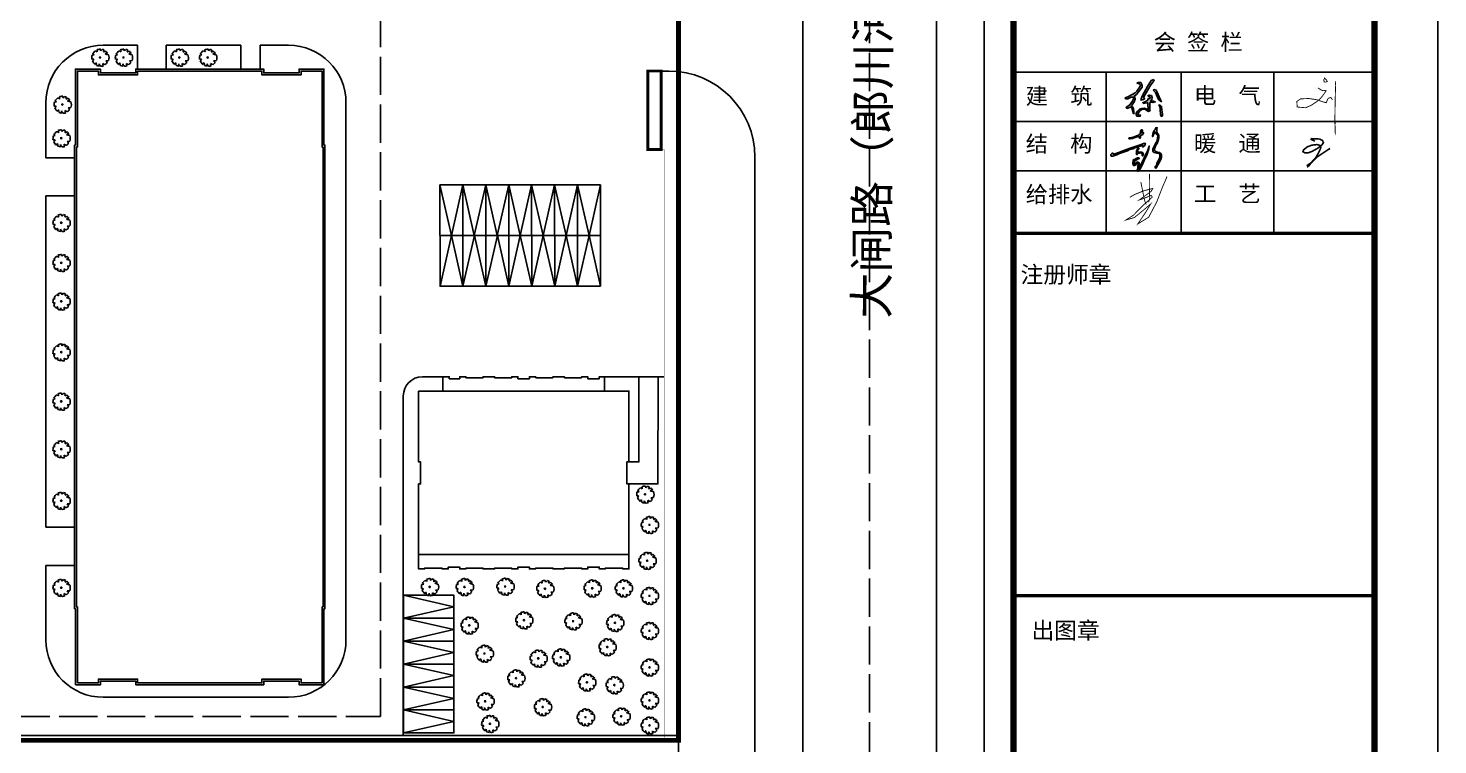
# Model space of a CAD drawing. Header units: millimetres. Extents: x 424383 to 428412, y 54091 to 54919.
# Drawn here: x 424808.8 to 424956.3, y 54734 to 54808.9 of the extents above; entities that cross this region are included whole.
import ezdxf

# ---------------------------------------------------------------- set-up
doc = ezdxf.new("R2010")
doc.units = ezdxf.units.MM
doc.linetypes.add('DASH', pattern=[0.35, 0.25, -0.1])
doc.linetypes.add('X3', pattern=[5, 4, -1])
for name, color, linetype in [('PUB_TITLE', 4, 'Continuous'), ('tree', 84, 'Continuous'), ('停车位', 152, 'Continuous'), ('图框', 122, 'Continuous'), ('建筑', 2, 'Continuous'), ('建设布局', 7, 'Continuous'), ('绿化', 76, 'Continuous'), ('路名', 7, 'Continuous'), ('道路', 140, 'Continuous'), ('道路网', 7, 'Continuous')]:
    doc.layers.add(name, color=color, linetype=linetype)
doc.layers.add('围墙', color=4, linetype='Continuous', lineweight=0)
doc.styles.add('STYLE-黑体', font='simhei.ttf')
doc.styles.add('等线体', font='simhei.ttf')
doc.styles.add('黑体', font='simhei.ttf', dxfattribs={"width": 0.8, "height": 3.5})
doc.linetypes.add('FENCELINE2', pattern='A,6.35,-2.54,[132,ltypeshp.shx,S=2.54,R=0,X=-2.54,Y=0],-2.54,25.4', length=36.83)

# ---------------------------------------------------------------- blocks, each defined once
blk = doc.blocks.new('dfghfg')
at = {"layer": 'tree', "color": 68, "linetype": 'ByBlock'}
for p, q in [((509406.27, 3423593.02), (509406.62, 3423593.06)), ((509406.62, 3423593.06), (509406.36, 3423593.2)), ((509406.36, 3423593.2), (509406.36, 3423593.2))]:
    blk.add_line(p, q, dxfattribs=at)
blk.add_circle((509407.71, 3423592.55), 0.115, dxfattribs=at)
for centre, radius, start, end in [((509407.79, 3423592.49), 1.61, 160.8426, 187.275), ((509407.79, 3423592.49), 1.58, 126.0751, 153.6245), ((509406.75, 3423593.1), 0.673, 48.5203, 80.5151), ((509407.79, 3423592.49), 1.6, 89.3321, 114.3856), ((509406.84, 3423593.68), 0.39, 343.6555, 39.76), ((509407.29, 3423593.83), 0.579, 352.0775, 26.6129), ((509407.56, 3423594.25), 0.606, 304.1868, 338.5411), ((509407.79, 3423592.49), 1.59, 62.8767, 77.7021), ((509408.05, 3423593.91), 0.461, 315.8454, 359.7651), ((509407.08, 3423598.27), 4.9, 285.4397, 290.7099), ((509409.05, 3423592.61), 0.701, 83.5323, 121.6544), ((509410.69, 3423598.75), 5.9, 250.0865, 256.3451), ((509407.79, 3423592.49), 1.57, 31.4098, 49.4753), ((509407.79, 3423592.49), 1.6, 340.3307, 19.43), ((509405.98, 3423589.66), 2.64, 77.3728, 85.4649), ((509407.8, 3423590.98), 1.76, 134.7782, 147.3315), ((509407.79, 3423592.49), 1.57, 200.8103, 231.4392), ((509407.06, 3423591.29), 0.262, 97.741, 188.8108), ((509403.76, 3423590.92), 3.32, 2.9465, 10.9238), ((509407.79, 3423592.49), 1.57, 243.1498, 261.8356), ((509408.19, 3423591.15), 0.661, 160.6008, 199.3992), ((509408.11, 3423591.41), 0.534, 186.1911, 248.4952), ((509407.79, 3423592.49), 1.58, 274.7236, 290.3277), ((509408.7, 3423591.35), 0.49, 170.6314, 220.6278), ((509408.79, 3423592.13), 0.9, 230.4582, 263.1093), ((509407.79, 3423592.49), 1.54, 305.394, 326.2464), ((509408.89, 3423593.88), 1.97, 266.7455, 282.0146), ((509407.81, 3423590.59), 1.64, 39.6536, 53.993)]:
    blk.add_arc(centre, radius, start, end, dxfattribs=at)
blk = doc.blocks.new('sdg')
at = {"layer": '停车位', "linetype": 'Continuous', "flags": 128}
for points in [[(512415.03, 3422059.07), (512415.03, 3422064.37), (512417.43, 3422064.37), (512417.43, 3422059.07), (512415.03, 3422059.07)], [(512415.03, 3422059.07), (512416.23, 3422064.37), (512417.43, 3422059.07)]]:
    blk.add_lwpolyline(points, dxfattribs=at)

msp = doc.modelspace()

# ---------------------------------------------------------------- hatches: boundary and pattern name
h = msp.add_hatch(color=256)
h.paths.add_polyline_path([(424927.07, 54800.89), (424927.22, 54800.78), (424927.25, 54800.46), (424927.3, 54799.87), (424927.38, 54799.71), (424927.48, 54799.76), (424927.48, 54799.97), (424927.44, 54800.39), (424927.39, 54800.77), (424927.22, 54800.91)])
h.paths.add_polyline_path([(424926.53, 54802.47), (424926.76, 54802.22), (424927.06, 54801.47), (424927.38, 54801.25), (424927.3, 54801.46), (424927.14, 54801.77), (424926.98, 54802.2), (424926.83, 54802.46), (424926.64, 54802.53)])
h.paths.add_polyline_path([(424926.05, 54801.75), (424926.15, 54801.79), (424926.22, 54801.64), (424926.14, 54801.58), (424926.04, 54801.59), (424925.97, 54801.49), (424925.95, 54801.42), (424925.86, 54801.33), (424925.5, 54801.18), (424925.42, 54801.15), (424925.49, 54801.08), (424925.87, 54801.15), (424925.96, 54801.13), (424925.96, 54800.99), (424925.98, 54800.48), (424925.97, 54800.37), (424925.85, 54800.49), (424925.61, 54800.59), (424925.34, 54800.56), (424925.08, 54800.46), (424924.88, 54800.27), (424924.73, 54800.06), (424924.73, 54799.91), (424924.8, 54799.75), (424924.88, 54799.75), (424925.14, 54799.71), (424925.21, 54799.85), (424925.05, 54799.85), (424924.92, 54799.9), (424924.98, 54800.1), (424925.13, 54800.31), (424925.32, 54800.44), (424925.48, 54800.46), (424925.63, 54800.47), (424925.84, 54800.35), (424926.02, 54800.24), (424926.2, 54800.32), (424926.18, 54800.46), (424926.16, 54800.91), (424926.17, 54801.15), (424926.29, 54801.21), (424926.49, 54801.17), (424926.74, 54801.24), (424926.57, 54801.31), (424926.23, 54801.32), (424926.37, 54801.49), (424926.43, 54801.69), (424926.34, 54801.9), (424926.11, 54801.95), (424925.97, 54801.88)])
h.paths.add_polyline_path([(424926.58, 54803.56), (424926.31, 54803.47), (424925.92, 54802.86), (424925.39, 54801.92), (424925.25, 54801.56), (424925.26, 54801.4), (424925.5, 54801.5), (424925.62, 54801.55), (424925.55, 54801.69), (424925.55, 54801.77), (424926.27, 54803.01), (424926.52, 54803.34), (424926.61, 54803.45)])
h.paths.add_polyline_path([(424924.8, 54803.18), (424925.07, 54803.13), (424925.2, 54803), (424925.12, 54802.81), (424924.8, 54802.37), (424924.65, 54802.18), (424924.32, 54802), (424923.86, 54801.77), (424923.6, 54801.67), (424923.67, 54801.54), (424923.85, 54801.54), (424924.21, 54801.72), (424924.44, 54801.72), (424924.51, 54801.63), (424924.32, 54801.29), (424924.04, 54800.9), (424923.69, 54800.68), (424923.77, 54800.56), (424924.13, 54800.69), (424924.3, 54800.61), (424924.39, 54800.22), (424924.43, 54800.01), (424924.53, 54800.03), (424924.49, 54800.16), (424924.46, 54800.53), (424924.34, 54800.72), (424924.25, 54800.81), (424924.54, 54801.25), (424924.63, 54801.51), (424924.61, 54801.75), (424924.54, 54801.84), (424924.79, 54802.02), (424925.17, 54802.5), (424925.37, 54802.78), (424925.37, 54803), (424925.24, 54803.25), (424925.12, 54803.28), (424924.94, 54803.25)])
h = msp.add_hatch(color=256)
h.paths.add_polyline_path([(424923, 54795.82), (424923.3, 54795.93), (424923.82, 54796.12), (424924.09, 54796.24), (424924.42, 54796.33), (424924.61, 54796.42), (424924.83, 54796.5), (424924.97, 54796.55), (424925.22, 54796.64), (424925.33, 54796.69), (424925.4, 54796.7), (424925.41, 54796.63), (424925.38, 54796.56), (424925.44, 54796.54), (424925.48, 54796.55), (424925.58, 54796.62), (424925.64, 54796.7), (424925.7, 54796.81), (424925.65, 54796.91), (424925.52, 54796.89), (424925.25, 54796.79), (424924.74, 54796.62), (424924.12, 54796.39), (424923.73, 54796.24), (424923.16, 54796.03), (424922.83, 54795.91), (424922.78, 54795.92), (424922.62, 54795.83), (424922.51, 54795.81), (424922.48, 54795.78), (424922.35, 54795.78), (424922.34, 54795.84), (424922.32, 54795.88), (424922.25, 54795.86), (424922.21, 54795.83), (424922.1, 54795.74), (424922.08, 54795.68), (424922.1, 54795.61), (424922.16, 54795.57), (424922.31, 54795.57), (424922.72, 54795.71)])
h.paths.add_polyline_path([(424925.23, 54797.74), (424925.29, 54797.77), (424925.36, 54797.79), (424925.42, 54797.83), (424925.46, 54797.85), (424925.48, 54797.89), (424925.51, 54797.93), (424925.51, 54798.01), (424925.47, 54798.08), (424925.42, 54798.05), (424925.37, 54798), (424925.33, 54797.97), (424925.3, 54798.02), (424925.32, 54798.06), (424925.35, 54798.11), (424925.38, 54798.17), (424925.4, 54798.21), (424925.4, 54798.26), (424925.38, 54798.3), (424925.31, 54798.31), (424925.26, 54798.3), (424925.24, 54798.27), (424925.22, 54798.23), (424925.2, 54798.18), (424925.2, 54798.11), (424925.19, 54798.05), (424925.16, 54797.96), (424925.15, 54797.9), (424925.11, 54797.85), (424925.06, 54797.83), (424924.98, 54797.77), (424924.79, 54797.69), (424924.62, 54797.63), (424924.52, 54797.58), (424924.42, 54797.54), (424924.25, 54797.51), (424924.06, 54797.49), (424923.98, 54797.46), (424923.99, 54797.38), (424924.11, 54797.37), (424924.35, 54797.41), (424924.54, 54797.47), (424924.73, 54797.53), (424924.85, 54797.59), (424924.96, 54797.64), (424925.02, 54797.66), (424925.05, 54797.64), (424925.04, 54797.58), (424925.05, 54797.5), (424925.09, 54797.45), (424925.13, 54797.44), (424925.18, 54797.46), (424925.2, 54797.51), (424925.2, 54797.6), (424925.2, 54797.68)])
h.paths.add_polyline_path([(424924.9, 54795.95), (424924.9, 54796.03), (424924.89, 54796.14), (424924.94, 54796.21), (424925.03, 54796.3), (424925.02, 54796.36), (424924.91, 54796.38), (424924.84, 54796.32), (424924.8, 54796.19), (424924.76, 54796.09), (424924.77, 54795.92), (424924.76, 54795.83), (424924.75, 54795.77), (424924.8, 54795.73), (424924.86, 54795.73), (424924.93, 54795.79), (424924.99, 54795.86), (424925.09, 54795.88), (424925.23, 54795.89), (424925.28, 54795.87), (424925.34, 54795.84), (424925.37, 54795.76), (424925.35, 54795.68), (424925.37, 54795.6), (424925.41, 54795.59), (424925.46, 54795.63), (424925.49, 54795.76), (424925.45, 54795.92), (424925.36, 54795.97), (424925.19, 54795.97), (424924.99, 54795.96)], flags=17)
h.paths.add_polyline_path([(424924.83, 54795.24), (424924.9, 54795.26), (424925.05, 54795.28), (424925.05, 54795.35), (424924.99, 54795.37), (424924.87, 54795.37), (424924.82, 54795.35), (424924.73, 54795.31), (424924.66, 54795.29), (424924.64, 54795.23), (424924.66, 54795.14), (424924.7, 54795.1), (424924.76, 54795.11), (424924.78, 54795.16)], flags=17)
h.paths.add_polyline_path([(424924.54, 54794.82), (424924.58, 54794.94), (424924.58, 54795.09), (424924.56, 54795.19), (424924.48, 54795.21), (424924.44, 54795.17), (424924.42, 54795.05), (424924.39, 54794.9), (424924.39, 54794.76), (424924.44, 54794.63), (424924.47, 54794.58), (424924.58, 54794.59), (424924.66, 54794.63), (424924.73, 54794.72), (424924.8, 54794.76), (424924.84, 54794.8), (424924.9, 54794.85), (424924.97, 54794.78), (424924.96, 54794.63), (424924.92, 54794.53), (424924.91, 54794.35), (424924.87, 54794.19), (424924.84, 54794.08), (424924.88, 54793.99), (424924.96, 54793.99), (424925.06, 54794.07), (424925.21, 54794.26), (424925.37, 54794.62), (424925.59, 54795.09), (424925.89, 54795.78), (424926.07, 54796.32), (424926.11, 54796.62), (424925.96, 54796.2), (424925.73, 54795.7), (424925.56, 54795.38), (424925.34, 54794.85), (424925.23, 54794.66), (424925.09, 54794.37), (424925, 54794.23), (424925.01, 54794.35), (424925.04, 54794.55), (424925.08, 54794.68), (424925.07, 54794.79), (424925.01, 54794.9), (424924.95, 54794.95), (424924.87, 54794.94), (424924.75, 54794.86), (424924.7, 54794.78), (424924.62, 54794.69), (424924.55, 54794.71)])
msp.add_hatch(color=256).paths.add_polyline_path([(424926.68, 54796.11), (424926.62, 54796.21), (424926.65, 54796.33), (424926.72, 54796.5), (424926.8, 54796.72), (424926.92, 54796.89), (424927.09, 54797.29), (424927.12, 54797.45), (424927.12, 54797.58), (424927.12, 54797.72), (424927.06, 54797.86), (424926.94, 54797.97), (424926.92, 54798.04), (424926.9, 54798.18), (424926.89, 54798.28), (424926.91, 54798.37), (424926.94, 54798.53), (424926.89, 54798.55), (424926.81, 54798.53), (424926.71, 54798.34), (424926.62, 54798.24), (424926.55, 54798.09), (424926.49, 54797.87), (424926.44, 54797.71), (424926.44, 54797.63), (424926.48, 54797.59), (424926.49, 54797.65), (424926.56, 54797.83), (424926.61, 54797.94), (424926.67, 54798.07), (424926.71, 54798.09), (424926.75, 54798.05), (424926.84, 54797.9), (424926.9, 54797.81), (424926.99, 54797.74), (424927.02, 54797.57), (424926.97, 54797.47), (424926.94, 54797.17), (424926.74, 54796.83), (424926.61, 54796.58), (424926.47, 54796.31), (424926.49, 54796.08), (424926.53, 54796.02), (424926.6, 54795.93), (424926.91, 54795.87), (424927.1, 54795.87), (424927.19, 54795.8), (424927.23, 54795.69), (424927.21, 54795.44), (424927.16, 54795.29), (424927.11, 54795.18), (424927.03, 54795.08), (424926.89, 54794.81), (424926.86, 54794.6), (424926.71, 54794.48), (424926.73, 54794.38), (424926.77, 54794.32), (424926.82, 54794.32), (424926.87, 54794.41), (424926.99, 54794.66), (424927.1, 54794.83), (424927.24, 54795.06), (424927.33, 54795.21), (424927.38, 54795.45), (424927.38, 54795.68), (424927.27, 54795.88), (424927.17, 54795.94), (424926.98, 54795.99), (424926.88, 54796), (424926.74, 54796.07)])

# ---------------------------------------------------------------- linework, layer by layer
for points in [[(424924.8, 54803.18), (424925.07, 54803.13), (424925.2, 54803), (424925.12, 54802.81), (424924.8, 54802.37), (424924.65, 54802.18), (424924.32, 54802), (424923.86, 54801.77), (424923.6, 54801.67), (424923.67, 54801.54), (424923.85, 54801.54), (424924.21, 54801.72), (424924.44, 54801.72), (424924.51, 54801.63), (424924.32, 54801.29), (424924.04, 54800.9), (424923.69, 54800.68), (424923.77, 54800.56), (424924.13, 54800.69), (424924.3, 54800.61), (424924.39, 54800.22), (424924.43, 54800.01), (424924.53, 54800.03), (424924.49, 54800.16), (424924.46, 54800.53), (424924.34, 54800.72), (424924.25, 54800.81), (424924.54, 54801.25), (424924.63, 54801.51), (424924.61, 54801.75), (424924.54, 54801.84), (424924.79, 54802.02), (424925.17, 54802.5), (424925.37, 54802.78), (424925.37, 54803), (424925.24, 54803.25), (424925.12, 54803.28), (424924.94, 54803.25), (424924.8, 54803.18)], [(424926.58, 54803.56), (424926.31, 54803.47), (424925.92, 54802.86), (424925.39, 54801.92), (424925.25, 54801.56), (424925.26, 54801.4), (424925.5, 54801.5), (424925.62, 54801.55), (424925.55, 54801.69), (424925.55, 54801.77), (424926.27, 54803.01), (424926.52, 54803.34), (424926.61, 54803.45), (424926.58, 54803.56)], [(424926.53, 54802.47), (424926.76, 54802.22), (424927.06, 54801.47), (424927.38, 54801.25), (424927.3, 54801.46), (424927.14, 54801.77), (424926.98, 54802.2), (424926.83, 54802.46), (424926.64, 54802.53), (424926.53, 54802.47)], [(424926.05, 54801.75), (424926.15, 54801.79), (424926.15, 54801.79), (424926.22, 54801.64), (424926.14, 54801.58), (424926.04, 54801.59), (424925.97, 54801.49), (424925.95, 54801.42), (424925.86, 54801.33), (424925.5, 54801.18), (424925.42, 54801.15), (424925.49, 54801.08), (424925.49, 54801.08), (424925.87, 54801.15), (424925.96, 54801.13), (424925.96, 54800.99), (424925.98, 54800.48), (424925.97, 54800.37), (424925.85, 54800.49), (424925.61, 54800.59), (424925.34, 54800.56), (424925.08, 54800.46), (424924.88, 54800.27), (424924.73, 54800.06), (424924.73, 54799.91), (424924.8, 54799.75), (424924.88, 54799.75), (424925.14, 54799.71), (424925.21, 54799.85), (424925.05, 54799.85), (424924.92, 54799.9), (424924.98, 54800.1), (424925.13, 54800.31), (424925.32, 54800.44), (424925.48, 54800.46), (424925.63, 54800.47), (424925.84, 54800.35), (424926.02, 54800.24), (424926.2, 54800.32), (424926.18, 54800.46), (424926.16, 54800.91), (424926.17, 54801.15), (424926.29, 54801.21), (424926.49, 54801.17), (424926.74, 54801.24), (424926.57, 54801.31), (424926.23, 54801.32), (424926.37, 54801.49), (424926.43, 54801.69), (424926.34, 54801.9), (424926.11, 54801.95), (424925.97, 54801.88), (424926.05, 54801.75)], [(424927.07, 54800.89), (424927.22, 54800.78), (424927.25, 54800.46), (424927.3, 54799.87), (424927.38, 54799.71), (424927.48, 54799.76), (424927.48, 54799.97), (424927.44, 54800.39), (424927.39, 54800.77), (424927.22, 54800.91), (424927.07, 54800.89)], [(424924.83, 54795.24), (424924.78, 54795.16), (424924.76, 54795.11), (424924.7, 54795.1), (424924.66, 54795.14), (424924.64, 54795.23), (424924.66, 54795.29), (424924.73, 54795.31), (424924.82, 54795.35), (424924.87, 54795.37), (424924.99, 54795.37), (424925.05, 54795.35), (424925.05, 54795.28), (424924.9, 54795.26), (424924.83, 54795.24), (424924.83, 54795.24)], [(424852.21, 54772.48), (424852.21, 54770.98)], [(424869.11, 54770.98), (424869.11, 54772.48), (424868.56, 54772.48), (424868.56, 54772.28), (424867.36, 54772.28), (424867.36, 54772.48), (424866.71, 54772.48), (424866.71, 54772.38), (424864.91, 54772.38), (424864.91, 54772.48), (424863.71, 54772.48), (424863.71, 54772.38), (424861.91, 54772.38), (424861.91, 54772.48), (424861.26, 54772.48), (424861.26, 54772.28), (424860.06, 54772.28), (424860.06, 54772.48), (424859.41, 54772.48), (424859.41, 54772.38), (424857.61, 54772.38), (424857.61, 54772.48), (424856.41, 54772.48), (424856.41, 54772.38), (424854.61, 54772.38), (424854.61, 54772.48), (424853.96, 54772.48), (424853.96, 54772.28), (424852.86, 54772.28), (424852.86, 54772.48), (424852.21, 54772.48)], [(424849.66, 54770.78), (424849.66, 54763.58), (424849.86, 54763.58), (424849.86, 54761.28), (424849.66, 54761.28), (424849.66, 54752.38), (424850.31, 54752.38), (424850.31, 54752.48), (424852.11, 54752.48), (424852.11, 54752.38), (424852.76, 54752.38), (424852.76, 54752.58), (424853.96, 54752.58), (424853.96, 54752.38), (424854.61, 54752.38), (424854.61, 54752.48), (424856.41, 54752.48), (424856.41, 54752.38), (424857.61, 54752.38), (424857.61, 54752.48), (424859.41, 54752.48), (424859.41, 54752.38), (424860.06, 54752.38), (424860.06, 54752.58), (424861.26, 54752.58), (424861.26, 54752.38), (424861.91, 54752.38), (424861.91, 54752.48), (424863.71, 54752.48), (424863.71, 54752.38), (424864.91, 54752.38), (424864.91, 54752.48), (424866.71, 54752.48), (424866.71, 54752.38), (424867.36, 54752.38), (424867.36, 54752.58), (424868.56, 54752.58), (424868.56, 54752.38), (424869.21, 54752.38), (424869.21, 54752.48), (424871.01, 54752.48), (424871.01, 54752.38), (424871.66, 54752.38), (424871.66, 54761.28), (424871.46, 54761.28), (424871.46, 54763.58), (424871.66, 54763.58), (424871.66, 54770.78)]]:
    msp.add_lwpolyline(points)
for points, const_width in [([(424943.75, 54802.7), (424944.25, 54802.4), (424944.56, 54802.45), (424944.62, 54802.4), (424944.34, 54801.99), (424944.01, 54801.58), (424943.69, 54801.3), (424943.09, 54800.9), (424942.47, 54800.62), (424941.59, 54800.7), (424941.55, 54801.29), (424941.94, 54801.55), (424942.8, 54801.59), (424943.59, 54801.47), (424944.28, 54801.24), (424944.64, 54801.15), (424944.77, 54801.51), (424944.84, 54801.61), (424945.11, 54801.7), (424945.29, 54801.44)], 0.0909), ([(424944.41, 54803.77), (424944.63, 54803.56), (424944.73, 54803.37), (424944.58, 54803.31), (424944.4, 54803.34), (424944.37, 54803.54), (424944.45, 54803.69)], 0.0909), ([(424945.57, 54803.42), (424945.61, 54802.99), (424945.58, 54802.1), (424945.56, 54801.46), (424945.54, 54799.95), (424945.52, 54799.57), (424945.53, 54799.02), (424945.58, 54798.34), (424945.58, 54797.95), (424945.55, 54798.06), (424945.54, 54798.84), (424945.59, 54799.28)], 0.0909), ([(424943.45, 54797.13), (424943.06, 54797.3), (424943.07, 54797.39), (424943.27, 54797.38), (424943.94, 54797.35), (424944.24, 54797.2), (424944.33, 54796.96), (424944.15, 54796.7), (424943.71, 54796.37), (424943.15, 54796.06), (424942.75, 54795.91), (424942.37, 54795.92), (424942.18, 54796.03), (424942.27, 54796.23), (424942.64, 54796.53), (424943.12, 54796.71), (424943.67, 54796.77), (424943.98, 54796.68), (424944.07, 54796.5), (424944, 54796.29), (424943.8, 54795.87), (424943.54, 54795.41), (424943.13, 54794.96), (424942.83, 54794.58), (424942.7, 54794.46), (424942.65, 54794.61), (424943.13, 54794.92), (424943.65, 54795.46), (424944.73, 54796.18), (424945.03, 54796.37)], 0.169), ([(424926.14, 54793.71), (424926.15, 54792.5), (424926.13, 54791.51), (424926.11, 54791.02), (424926.05, 54790.74)], 0.0909), ([(424924.07, 54791.25), (424924.56, 54791.54), (424925.52, 54791.93), (424926.48, 54792.18), (424926.3, 54791.87), (424925.07, 54790.98), (424925.52, 54791.13), (424926.32, 54791.45), (424926.43, 54791.28), (424925.58, 54790.52), (424924.46, 54789.39), (424923.67, 54788.88), (424924.56, 54789.14), (424925.69, 54790.07), (424926.26, 54790.56), (424925.68, 54789.6), (424924.91, 54788.47), (424926.05, 54789.17), (424926.9, 54790.79), (424927.49, 54792.32), (424927.97, 54793.43)], 0.0909), ([(424925.23, 54792.84), (424925.61, 54790.98), (424925.72, 54790.63), (424925.8, 54790.51)], 0.0909)]:
    msp.add_lwpolyline(points, dxfattribs=dict(const_width=const_width))
for points in [[(424924.42, 54797.54), (424924.25, 54797.51), (424924.06, 54797.49), (424923.98, 54797.46), (424923.99, 54797.38), (424924.11, 54797.37), (424924.35, 54797.41), (424924.54, 54797.47), (424924.73, 54797.53), (424924.85, 54797.59), (424924.96, 54797.64), (424925.02, 54797.66), (424925.02, 54797.66), (424925.05, 54797.64), (424925.04, 54797.58), (424925.05, 54797.5), (424925.09, 54797.45), (424925.13, 54797.44), (424925.18, 54797.46), (424925.2, 54797.51), (424925.2, 54797.6), (424925.2, 54797.68), (424925.23, 54797.74), (424925.29, 54797.77), (424925.36, 54797.79), (424925.42, 54797.83), (424925.46, 54797.85), (424925.48, 54797.89), (424925.51, 54797.93), (424925.51, 54798.01), (424925.47, 54798.08), (424925.42, 54798.05), (424925.37, 54798), (424925.33, 54797.97), (424925.33, 54797.97), (424925.33, 54797.97), (424925.3, 54798.02), (424925.32, 54798.06), (424925.35, 54798.11), (424925.38, 54798.17), (424925.4, 54798.21), (424925.4, 54798.26), (424925.38, 54798.3), (424925.31, 54798.31), (424925.26, 54798.3), (424925.24, 54798.27), (424925.22, 54798.23), (424925.2, 54798.18), (424925.2, 54798.11), (424925.19, 54798.05), (424925.16, 54797.96), (424925.15, 54797.9), (424925.11, 54797.85), (424925.06, 54797.83), (424924.98, 54797.77), (424924.79, 54797.69), (424924.62, 54797.63), (424924.52, 54797.58), (424924.42, 54797.54)], [(424926.67, 54798.07), (424926.61, 54797.94), (424926.56, 54797.83), (424926.49, 54797.65), (424926.48, 54797.59), (424926.44, 54797.63), (424926.44, 54797.71), (424926.49, 54797.87), (424926.55, 54798.09), (424926.62, 54798.24), (424926.71, 54798.34), (424926.81, 54798.53), (424926.89, 54798.55), (424926.94, 54798.53), (424926.91, 54798.37), (424926.89, 54798.28), (424926.9, 54798.18), (424926.92, 54798.04), (424926.94, 54797.97), (424927.06, 54797.86), (424927.12, 54797.72), (424927.12, 54797.58), (424927.12, 54797.45), (424927.09, 54797.29), (424926.92, 54796.89), (424926.8, 54796.72), (424926.72, 54796.5), (424926.65, 54796.33), (424926.62, 54796.21), (424926.68, 54796.11), (424926.74, 54796.07), (424926.88, 54796), (424926.98, 54795.99), (424927.17, 54795.94), (424927.27, 54795.88), (424927.38, 54795.68), (424927.38, 54795.45), (424927.33, 54795.21), (424927.24, 54795.06), (424927.1, 54794.83), (424926.99, 54794.66), (424926.87, 54794.41), (424926.82, 54794.32), (424926.77, 54794.32), (424926.73, 54794.38), (424926.71, 54794.48), (424926.86, 54794.6), (424926.89, 54794.81), (424927.03, 54795.08), (424927.11, 54795.18), (424927.16, 54795.29), (424927.21, 54795.44), (424927.23, 54795.69), (424927.19, 54795.8), (424927.1, 54795.87), (424926.91, 54795.87), (424926.6, 54795.93), (424926.53, 54796.02), (424926.49, 54796.08), (424926.47, 54796.31), (424926.61, 54796.58), (424926.74, 54796.83), (424926.94, 54797.17), (424926.97, 54797.47), (424927.02, 54797.57), (424926.99, 54797.74), (424926.9, 54797.81), (424926.84, 54797.9), (424926.75, 54798.05), (424926.71, 54798.09), (424926.67, 54798.07)], [(424922.78, 54795.92), (424922.62, 54795.83), (424922.51, 54795.81), (424922.48, 54795.78), (424922.35, 54795.78), (424922.34, 54795.84), (424922.32, 54795.88), (424922.25, 54795.86), (424922.21, 54795.83), (424922.1, 54795.74), (424922.08, 54795.68), (424922.1, 54795.61), (424922.16, 54795.57), (424922.31, 54795.57), (424922.72, 54795.71), (424923, 54795.82), (424923.3, 54795.93), (424923.82, 54796.12), (424924.09, 54796.24), (424924.42, 54796.33), (424924.61, 54796.42), (424924.83, 54796.5), (424924.97, 54796.55), (424925.22, 54796.64), (424925.33, 54796.69), (424925.4, 54796.7), (424925.41, 54796.63), (424925.38, 54796.56), (424925.44, 54796.54), (424925.48, 54796.55), (424925.58, 54796.62), (424925.64, 54796.7), (424925.7, 54796.81), (424925.65, 54796.91), (424925.52, 54796.89), (424925.25, 54796.79), (424924.74, 54796.62), (424924.12, 54796.39), (424923.73, 54796.24), (424923.16, 54796.03), (424922.83, 54795.91), (424922.78, 54795.92)], [(424924.39, 54794.76), (424924.39, 54794.9), (424924.42, 54795.05), (424924.44, 54795.17), (424924.48, 54795.21), (424924.56, 54795.19), (424924.58, 54795.09), (424924.58, 54794.94), (424924.54, 54794.82), (424924.55, 54794.71), (424924.62, 54794.69), (424924.7, 54794.78), (424924.75, 54794.86), (424924.87, 54794.94), (424924.95, 54794.95), (424925.01, 54794.9), (424925.07, 54794.79), (424925.08, 54794.68), (424925.04, 54794.55), (424925.01, 54794.35), (424925, 54794.23), (424925.09, 54794.37), (424925.23, 54794.66), (424925.34, 54794.85), (424925.56, 54795.38), (424925.73, 54795.7), (424925.96, 54796.2), (424926.11, 54796.62), (424926.07, 54796.32), (424925.89, 54795.78), (424925.59, 54795.09), (424925.37, 54794.62), (424925.21, 54794.26), (424925.06, 54794.07), (424924.96, 54793.99), (424924.88, 54793.99), (424924.84, 54794.08), (424924.87, 54794.19), (424924.91, 54794.35), (424924.92, 54794.53), (424924.96, 54794.63), (424924.96, 54794.63), (424924.97, 54794.78), (424924.9, 54794.85), (424924.84, 54794.8), (424924.8, 54794.76), (424924.73, 54794.72), (424924.66, 54794.63), (424924.58, 54794.59), (424924.47, 54794.58), (424924.44, 54794.63), (424924.39, 54794.76)], [(424924.9, 54796.03), (424924.89, 54796.14), (424924.94, 54796.21), (424925.03, 54796.3), (424925.02, 54796.36), (424924.91, 54796.38), (424924.84, 54796.32), (424924.8, 54796.19), (424924.76, 54796.09), (424924.77, 54795.92), (424924.76, 54795.83), (424924.75, 54795.77), (424924.8, 54795.73), (424924.86, 54795.73), (424924.93, 54795.79), (424924.99, 54795.86), (424925.09, 54795.88), (424925.23, 54795.89), (424925.28, 54795.87), (424925.34, 54795.84), (424925.37, 54795.76), (424925.35, 54795.68), (424925.37, 54795.6), (424925.41, 54795.59), (424925.46, 54795.63), (424925.49, 54795.76), (424925.45, 54795.92), (424925.36, 54795.97), (424925.19, 54795.97), (424924.99, 54795.96), (424924.9, 54795.95), (424924.9, 54796.03)]]:
    msp.add_lwpolyline(points, close=True)
at = {"layer": 'PUB_TITLE'}
msp.add_lwpolyline([(424562.62, 54640.98), (424956.3, 54640.98), (424956.3, 54919.34), (424562.62, 54919.34)], close=True, dxfattribs=at)
at = {"layer": 'PUB_TITLE', "const_width": 0.663}
msp.add_lwpolyline([(424579.19, 54647.6), (424949.67, 54647.6), (424949.67, 54912.71), (424579.19, 54912.71)], close=True, dxfattribs=at)
at = {"layer": '围墙', "linetype": 'FENCELINE2', "ltscale": 0.07, "const_width": 0.04, "flags": 128}
msp.add_lwpolyline([(424875.05, 54796.26), (424875.35, 54796.26), (424875.35, 54734.46), (424593.05, 54734.46), (424593.05, 54786.46), (424608.92, 54786.46), (424608.92, 54857.3), (424644.27, 54857.3), (424644.27, 54886.8), (424875.35, 54886.8), (424875.35, 54824.66), (424874.85, 54824.66)], dxfattribs=at)
at = {"layer": '图框', "color": 4}
msp.add_line((424911.9, 54912.81), (424911.9, 54647.71), dxfattribs=at)
at = {"layer": '图框', "color": 0}
for p, q in [((424911.9, 54804.36), (424949.53, 54804.36)), ((424911.9, 54799.18), (424949.53, 54799.18)), ((424911.9, 54794.01), (424949.53, 54794.01)), ((424911.9, 54787.49), (424949.67, 54787.49))]:
    msp.add_line(p, q, dxfattribs=at)
at = {"layer": '图框', "color": 4, "const_width": 0.653}
msp.add_lwpolyline([(424911.9, 54912.81), (424911.9, 54647.71)], dxfattribs=at)
msp.add_lwpolyline([(424911.9, 54912.81), (424949.67, 54912.81), (424949.67, 54647.71), (424911.9, 54647.71)], close=True, dxfattribs=at)
at = {"layer": '图框', "color": 0}
for points in [[(424921.6, 54787.49), (424921.6, 54804.36)], [(424929.44, 54787.49), (424929.44, 54804.36)], [(424939.15, 54787.49), (424939.15, 54804.36)]]:
    msp.add_lwpolyline(points, dxfattribs=at)
for points, const_width in [([(424911.9, 54787.48), (424949.67, 54787.48)], 0.331), ([(424911.9, 54787.48), (424949.67, 54787.48)], 0.331), ([(424911.9, 54787.49), (424949.67, 54787.49)], 0.267), ([(424911.9, 54749.59), (424949.67, 54749.59)], 0.331)]:
    msp.add_lwpolyline(points, dxfattribs=dict(at, const_width=const_width))
at = {"layer": '建筑'}
for points in [[(424813.76, 54740.26), (424816.36, 54740.26), (424816.36, 54740.66), (424820.06, 54740.66), (424820.06, 54740.26), (424833.46, 54740.26), (424833.46, 54740.66), (424837.16, 54740.66), (424837.16, 54740.26), (424839.76, 54740.26), (424839.76, 54748.21), (424839.86, 54748.21), (424839.86, 54796.71), (424839.76, 54796.71), (424839.76, 54804.66), (424837.16, 54804.66), (424837.16, 54804.26), (424833.46, 54804.26), (424833.46, 54804.66), (424820.06, 54804.66), (424820.06, 54804.26), (424816.36, 54804.26), (424816.36, 54804.66), (424813.76, 54804.66), (424813.76, 54796.71), (424813.66, 54796.71), (424813.66, 54748.21), (424813.76, 54748.21)], [(424813.96, 54740.46), (424816.16, 54740.46), (424816.16, 54740.86), (424820.26, 54740.86), (424820.26, 54740.46), (424833.26, 54740.46), (424833.26, 54740.86), (424837.36, 54740.86), (424837.36, 54740.46), (424839.56, 54740.46), (424839.56, 54748.41), (424839.66, 54748.41), (424839.66, 54796.51), (424839.56, 54796.51), (424839.56, 54804.46), (424837.36, 54804.46), (424837.36, 54804.06), (424833.26, 54804.06), (424833.26, 54804.46), (424820.26, 54804.46), (424820.26, 54804.06), (424816.16, 54804.06), (424816.16, 54804.46), (424813.96, 54804.46), (424813.96, 54796.51), (424813.86, 54796.51), (424813.86, 54748.41), (424813.96, 54748.41)], [(424849.66, 54770.98), (424849.66, 54763.58), (424849.86, 54763.58), (424849.86, 54761.28), (424849.66, 54761.28), (424849.66, 54753.88), (424871.66, 54753.88), (424871.66, 54761.28), (424871.46, 54761.28), (424871.46, 54763.58), (424871.66, 54763.58), (424871.66, 54770.98)]]:
    msp.add_lwpolyline(points, close=True, dxfattribs=at)
at = {"layer": '建筑', "const_width": 0.3}
msp.add_lwpolyline([(424873.65, 54796.26), (424873.65, 54804.46), (424875.05, 54804.46), (424875.05, 54796.26)], close=True, dxfattribs=at)
at = {"layer": '建设布局', "color": 1, "linetype": 'DASH', "ltscale": 10, "const_width": 0.5, "flags": 128}
msp.add_lwpolyline([(424758.26, 54886.8), (424876.85, 54886.8), (424876.85, 54734.46), (424758.26, 54734.46)], close=True, dxfattribs=at)
at = {"layer": '道路'}
for p, q in [((424816.66, 54807.16), (424820.25, 54807.16)), ((424820.25, 54807.16), (424820.25, 54804.66)), ((424823.25, 54807.16), (424831.06, 54807.16)), ((424823.25, 54807.16), (424823.25, 54804.66)), ((424831.06, 54807.16), (424831.06, 54804.66)), ((424833.08, 54807.16), (424836.06, 54807.16)), ((424833.08, 54807.16), (424833.08, 54804.66)), ((424810.66, 54801.16), (424810.66, 54795.4)), ((424842.06, 54801.16), (424842.06, 54744.96)), ((424810.66, 54795.4), (424813.66, 54795.4)), ((424810.66, 54791.4), (424810.66, 54756.75)), ((424810.66, 54791.4), (424813.66, 54791.4)), ((424850.06, 54772.48), (424852.21, 54772.48)), ((424869.11, 54772.48), (424875.35, 54772.48)), ((424848.06, 54770.48), (424848.06, 54734.96)), ((424810.66, 54756.75), (424813.66, 54756.75)), ((424810.66, 54752.75), (424810.66, 54744.96)), ((424810.66, 54752.75), (424813.66, 54752.75)), ((424836.06, 54738.96), (424816.66, 54738.96)), ((424593.05, 54734.96), (424876.85, 54734.96))]:
    msp.add_line(p, q, dxfattribs=at)
for points in [[(424871.66, 54763.58), (424872.71, 54763.58), (424872.71, 54772.48)], [(424871.66, 54761.28), (424874.7, 54761.28), (424874.71, 54772.48)]]:
    msp.add_lwpolyline(points, dxfattribs=at)
for centre, radius, start, end in [((424816.66, 54801.16), 6, 90, 180), ((424836.06, 54801.16), 6, 0, 90), ((424850.06, 54770.48), 2, 90, 180), ((424816.66, 54744.96), 6, 180, 270), ((424836.06, 54744.96), 6, 270, 0)]:
    msp.add_arc(centre, radius, start, end, dxfattribs=at)
at = {"layer": '道路网', "color": 1, "linetype": 'Continuous'}
msp.add_line((424876.85, 54906.37), (424876.85, 54653.61), dxfattribs=at)
at = {"layer": '道路网', "color": 4, "linetype": 'Continuous'}
for p, q in [((424889.85, 54906.37), (424889.85, 54653.61)), ((424903.85, 54906.37), (424903.85, 54653.61))]:
    msp.add_line(p, q, dxfattribs=at)
at = {"layer": '道路网', "color": 2, "linetype": 'X3'}
msp.add_line((424896.85, 54906.37), (424896.85, 54653.61), dxfattribs=at)
at = {"layer": '道路网', "color": 6, "linetype": 'Continuous'}
for p, q in [((424908.85, 54906.37), (424908.85, 54653.61)), ((424874.85, 54804.46), (424875.85, 54804.46)), ((424884.85, 54795.66), (424884.85, 54653.61))]:
    msp.add_line(p, q, dxfattribs=at)
at = {"layer": '道路网', "color": 1, "linetype": 'X3'}
for p, q in [((424845.68, 54736.96), (424845.68, 54811.16)), ((424647.06, 54736.96), (424845.68, 54736.96))]:
    msp.add_line(p, q, dxfattribs=at)
at = {"layer": '道路网', "color": 6, "linetype": 'Continuous'}
msp.add_arc((424875.85, 54795.46), 9, 0, 90, dxfattribs=at)

# ---------------------------------------------------------------- block references
at = {"layer": '停车位', "linetype": 'Continuous', "rotation": 180.0000656288465}
for p in [(937265.4, 3476852.21), (937267.8, 3476852.21), (937270.2, 3476852.21), (937272.6, 3476852.21), (937275, 3476852.21), (937277.4, 3476852.21), (937279.8, 3476852.21)]:
    msp.add_blockref('sdg', p, dxfattribs=at)
at = {"layer": '停车位', "linetype": 'Continuous', "xscale": -1}
for p, rotation in [((937273.25, -3367276.53), 6.564051918012126e-05), ((937275.65, -3367276.53), 6.564051918012126e-05), ((937278.05, -3367276.53), 6.564051918012126e-05), ((937280.45, -3367276.53), 6.564051918012126e-05), ((937282.85, -3367276.53), 6.564051918012126e-05), ((937285.25, -3367276.53), 6.564051918012126e-05), ((937287.65, -3367276.53), 6.564051918012126e-05), ((-2997210.42, -457671.72), 270.0000656405192), ((-2997210.42, -457674.12), 270.0000656405192), ((-2997210.42, -457676.52), 270.0000656405192), ((-2997210.42, -457678.92), 270.0000656405192), ((-2997210.42, -457681.32), 270.0000656405192), ((-2997210.42, -457683.72), 270.0000656405192)]:
    msp.add_blockref('sdg', p, dxfattribs=dict(at, rotation=rotation))
at = {"layer": '绿化', "linetype": 'Continuous', "xscale": 0.5644800000307802, "yscale": 0.5644800000009127, "zscale": 0.5644800000000005, "rotation": 0.9999999880781903}
for p in [(171037.29, -1882467.75), (171039.76, -1882467.75), (171045.6, -1882467.75), (171048.57, -1882467.75), (171033.35, -1882472.67), (171033.24, -1882476.19), (171033.24, -1882485.04), (171033.24, -1882489.23), (171033.24, -1882493.26), (171033.24, -1882498.58), (171033.24, -1882503.73), (171033.24, -1882508.72), (171094.32, -1882513.45), (171033.24, -1882514.11), (171094.79, -1882516.64), (171094.55, -1882520.38), (171033.24, -1882523.21), (171071.79, -1882523.13), (171075.43, -1882523.13), (171079.69, -1882523.09), (171083.85, -1882523.32), (171088.8, -1882523.27), (171092.07, -1882523.27), (171094.79, -1882524.06), (171081.65, -1882526.61), (171086.8, -1882526.72), (171075.93, -1882527.15), (171091.17, -1882526.89), (171094.79, -1882527.72), (171090.37, -1882529.42), (171077.52, -1882530.1), (171083.15, -1882530.61), (171085.51, -1882530.49), (171094.79, -1882531.54), (171080.82, -1882532.68), (171088.24, -1882533.11), (171091.11, -1882533.4), (171077.6, -1882535.09), (171094.79, -1882534.99), (171083.61, -1882535.69), (171088.09, -1882536.76), (171091.83, -1882536.67), (171078.09, -1882537.45), (171094.79, -1882537.61)]:
    msp.add_blockref('dfghfg', p, dxfattribs=at)

# ---------------------------------------------------------------- texts
at = {"layer": '图框', "color": 0, "style": 'STYLE-黑体', "width": 1}
for s, p in [('会 签 栏', (424926.57, 54806.64)), ('建  筑', (424913.18, 54800.99)), ('电  气', (424930.79, 54801.05)), ('结  构', (424913.18, 54796)), ('暖  通', (424930.79, 54796.05)), ('给排水', (424913.18, 54790.72)), ('工  艺', (424930.79, 54790.77))]:
    msp.add_text(s, height=1.708, dxfattribs=at).set_placement(p)
at = {"layer": '图框', "color": 4, "style": '黑体', "width": 1}
for s, p in [('注册师章', (424912.64, 54782.31)), ('出图章', (424913.79, 54745.08))]:
    msp.add_text(s, height=1.743, dxfattribs=at).set_placement(p)
at = {"layer": '路名', "color": 6, "linetype": 'Continuous', "style": '等线体'}
msp.add_text('大闸路（郎川河路）', height=3.52, rotation=89.6866, dxfattribs=at).set_placement((424898.79, 54778.55))

doc.saveas('drawing.dxf')
